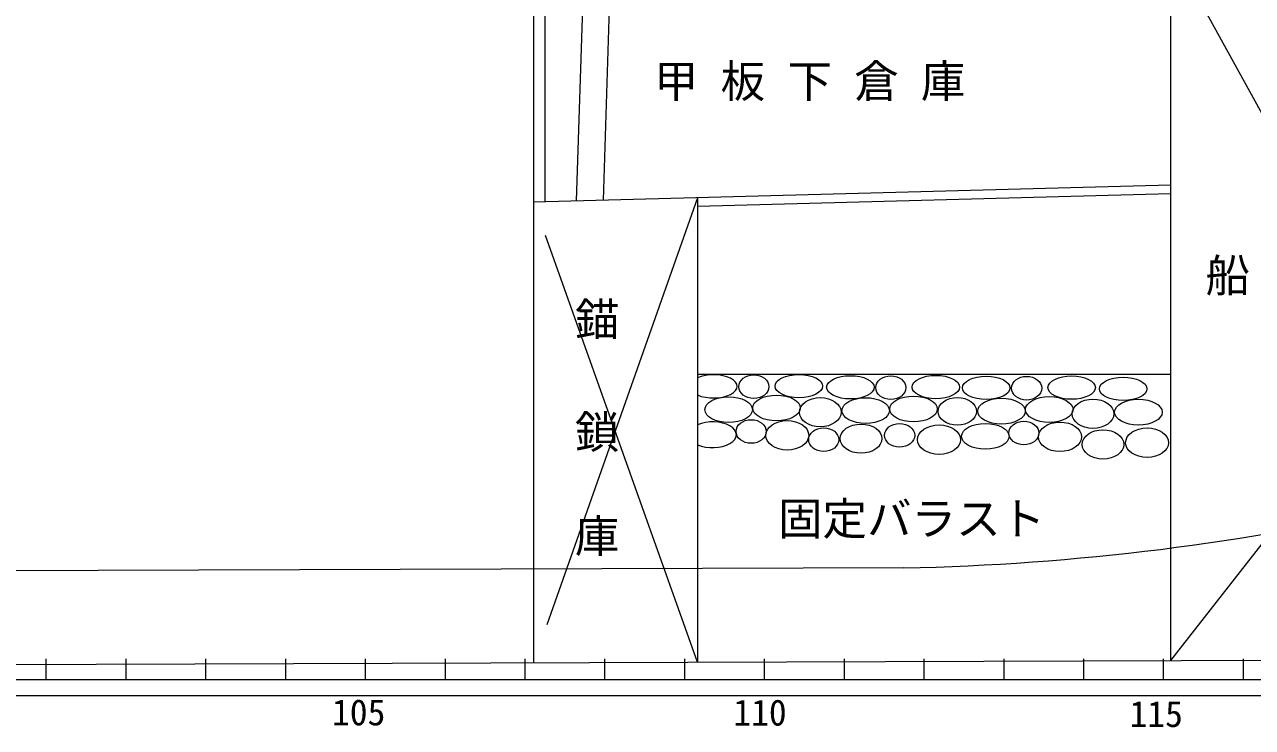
# Model space of a CAD drawing. Units: millimetres, scale not verified. Extents: x -51044 to 51056, y -29700 to 29700.
# Drawn here: x 16981 to 25597, y -19548 to -14620 of the extents above; entities that cross this region are included whole.
import ezdxf
from ezdxf.enums import TextEntityAlignment as Align

# ---------------------------------------------------------------- set-up
doc = ezdxf.new("R2010")
doc.units = ezdxf.units.MM
doc.header["$LTSCALE"] = 100
doc.linetypes.add('USER1', pattern=[50.8, 31.75, -6.35, 6.35, -6.35])
for name, color, linetype, lineweight in [('0-2_sunpou', 7, 'Continuous', 18), ('0-3_keijou', 7, 'Continuous', 18), ('0-6_center', 7, 'USER1', 18)]:
    doc.layers.add(name, color=color, linetype=linetype, lineweight=lineweight)
doc.layers.add('0-5_text', color=7, linetype='Continuous')
doc.styles.add('ＭＳ ゴシック', font='')
doc.styles.get('ＭＳ ゴシック').set_extended_font_data('MS Gothic')

msp = doc.modelspace()

# ---------------------------------------------------------------- linework, layer by layer
at = {"layer": '0-2_sunpou'}
for p, q in [((17131.6, -19067.1), (17131.6, -19212.1)), ((17691.6, -19067.1), (17691.6, -19212.1)), ((18251.6, -19067.1), (18251.6, -19212.1)), ((18811.6, -19067.1), (18811.6, -19212.1)), ((19371.6, -19067.1), (19371.6, -19212.1)), ((19931.6, -19067.1), (19931.6, -19212.1)), ((20491.6, -19067.1), (20491.6, -19212.1)), ((21051.6, -19067.1), (21051.6, -19212.1)), ((21611.6, -19067.1), (21611.6, -19212.1)), ((22171.6, -19067.1), (22171.6, -19212.1)), ((22731.6, -19067.1), (22731.6, -19212.1)), ((23291.6, -19067.1), (23291.6, -19212.1)), ((23851.6, -19067.1), (23851.6, -19212.1)), ((24411.6, -19067.1), (24411.6, -19212.1)), ((24971.6, -19067.1), (24971.6, -19212.1)), ((25531.6, -19067.1), (25531.6, -19212.1)), ((-43077.1, -19212.1), (29327.7, -19212.1))]:
    msp.add_line(p, q, dxfattribs=at)
at = {"layer": '0-3_keijou'}
for p, q in [((25021.9, -14139.2), (25021.9, -19078.9)), ((20854.7, -15857.1), (20907.2, -14235.7)), ((21042.7, -15852.1), (21094.1, -14261.3)), ((20551.9, -14420.3), (20551.9, -19094.4)), ((20631.9, -14420.3), (20631.9, -15863)), ((25021.9, -15746.6), (20551.9, -15865.1)), ((25021.9, -15806.9), (21703.4, -15894.9)), ((21703.4, -15834.6), (21703.4, -19090.4)), ((21703.4, -17071.3), (25021.9, -17071.3)), ((23151.7, -18429.9), (-31884.1, -18616.7)), ((16225.2, -19109.3), (26376.4, -19074.2)), ((16362.3, -19323.7), (25963.9, -19323.7))]:
    msp.add_line(p, q, dxfattribs=at)
msp.add_arc((22795.2, -995.4), 17438.1, 271.17143, 283.03227, dxfattribs=at)
for centre, ratio, start_param, end_param in [((21815.3, -17156.8), 0.489293, 0.835724, 5.447461), ((21809, -17496.4), 0.541993, 0.88546, 5.397726)]:
    msp.add_ellipse(centre, major_axis=(-166.8, 0), ratio=ratio, start_param=start_param, end_param=end_param, dxfattribs=at)
for centre, major_axis, ratio in [((22098.6, -17159.1), (105.8, 0), 0.782454), ((22414.6, -17155), (-166.8, 0), 0.489293), ((22776.3, -17163.6), (-166.8, 0), 0.489293), ((23059.7, -17166), (105.8, 0), 0.782454), ((23375.6, -17161.8), (-166.8, 0), 0.489293), ((23729.1, -17167.5), (-166.8, 0), 0.489293), ((24012.5, -17169.9), (105.8, 0), 0.782454), ((24328.4, -17165.7), (-166.8, 0), 0.489293), ((24690.1, -17174.4), (-166.8, 0), 0.489293), ((21922.2, -17320.3), (-166.8, 0), 0.541993), ((22257.7, -17308.7), (-166.8, 0), 0.541993), ((23218.7, -17315.6), (-166.8, 0), 0.541993), ((24171.5, -17319.5), (-166.8, 0), 0.541993), ((22564.5, -17338.2), (146.4, 0), 0.699364), ((22883.2, -17327.1), (-166.8, 0), 0.541993), ((23526.1, -17332.1), (134.4, 0), 0.725248), ((23836, -17331.1), (-166.8, 0), 0.541993), ((24478.3, -17348.9), (146.4, 0), 0.699364), ((24797.1, -17337.9), (-166.8, 0), 0.541993), ((22079.6, -17473.3), (105.8, 0), 0.782454), ((22332.8, -17500.4), (151, 0), 0.684729), ((23993.4, -17484.1), (105.8, 0), 0.782454), ((22589.1, -17530.7), (105.8, 0), 0.782454), ((22850.9, -17523.5), (146.4, 0), 0.699364), ((23121.5, -17500.4), (105.8, 0), 0.782454), ((23398.3, -17530.8), (151, 0), 0.684729), ((23722.8, -17507.2), (-166.8, 0), 0.541993), ((24246.7, -17511.1), (151, 0), 0.684729), ((24548.5, -17564), (146.4, 0), 0.699364), ((24857.9, -17552.1), (151, 0), 0.684729)]:
    msp.add_ellipse(centre, major_axis=major_axis, ratio=ratio, dxfattribs=at)
at = {"layer": '0-6_center'}
for p, q in [((29079.1, -13890.3), (25021.9, -19078.9)), ((25021.9, -14078.9), (27445, -18486.2)), ((21703.4, -15834.6), (20551.9, -19094.4)), ((21703.4, -19090.4), (20551.9, -15865.1))]:
    msp.add_line(p, q, dxfattribs=at)

# ---------------------------------------------------------------- texts
at = {"layer": '0-2_sunpou', "style": 'ＭＳ ゴシック'}
for s, p in [('105', (19139, -19588.8)), ('110', (21954.8, -19590.4)), ('115', (24734.9, -19600.3))]:
    msp.add_text(s, height=183.3, dxfattribs=at).set_placement(p, align=Align.BOTTOM_LEFT)
at = {"layer": '0-5_text', "style": 'ＭＳ ゴシック'}
for s, p in [('甲 板 下 倉 庫', (21397.3, -15200.7)), ('船\u3000首\u3000水\u3000倉', (25267.7, -16563)), ('錨', (20842.7, -16871.5)), ('鎖', (20842.7, -17660.5)), ('固定バラスト', (22267.7, -18267.6)), ('庫', (20842.7, -18390))]:
    msp.add_text(s, height=229.1, dxfattribs=at).set_placement(p, align=Align.BOTTOM_LEFT)

doc.saveas('drawing.dxf')
